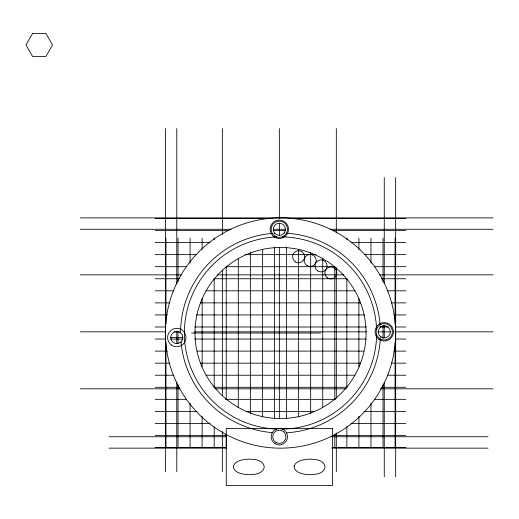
<?xml version="1.0" encoding="UTF-8"?>
<svg xmlns="http://www.w3.org/2000/svg" width="519" height="519" viewBox="0 0 519 519"><rect width="100%" height="100%" fill="white"/><g stroke="black" fill="none" stroke-linecap="round" stroke-linejoin="round"><path stroke-width="0.78" d="M180.573 332.504L180.573 332.783A99.946 99.946 0 0 1 272.293 233.414M380.401 336.526L380.382 337.136M284.204 232.914L284.581 233.154M274.181 233.278L274.583 233.252M80.296 217.876L493.05 217.876M155.168 218.447L272.43 218.447M288.603 218.447L405.864 218.447M80.296 229.275L231.124 229.275M273.292 229.275L285.456 229.275A6.079 6.079 0 0 1 276.296 234.536A6.079 6.079 0 0 1 276.296 224.013A6.079 6.079 0 0 1 285.418 229.275M330.058 229.275L493.05 229.275M155.168 230.507L228.762 230.507M273.241 230.507L285.372 230.507M332.277 230.507L405.864 230.507M155.168 242.568L210.163 242.568M350.876 242.568L405.864 242.568M155.168 254.628L196.416 254.628M244.936 254.628L316.103 254.628M364.623 254.628L405.864 254.628M155.168 266.688L186.71 266.688M226.336 266.688L334.703 266.688M374.329 266.688L405.864 266.688M80.296 274.856L181.656 274.856M217.338 274.856L343.844 274.856M379.519 274.856L493.05 274.856M155.168 278.748L179.431 278.748M214.204 278.748L346.835 278.748M381.608 278.748L405.864 278.748M155.168 290.809L173.768 290.809M206.121 290.809L354.918 290.809M387.265 290.809L405.864 290.809M155.168 302.869L169.726 302.869M200.457 302.869L360.582 302.869M391.313 302.869L405.864 302.869M155.168 314.929L167.3 314.929M196.416 314.929L364.623 314.929M393.739 314.929L405.864 314.929M155.168 326.989L165.684 326.989M194.794 326.989L366.239 326.989M379.986 326.989L388.076 326.989M395.355 326.989L405.864 326.989M80.296 331.836L165.438 331.836M174.358 331.836L179.224 331.836M194.631 331.836L366.55 331.836M377.897 331.836L390.872 331.836M394.927 331.836L493.05 331.836M191.686 333.023L320.677 333.023M170.699 337.532L182.857 337.532A6.079 6.079 0 0 0 173.742 332.27A6.079 6.079 0 0 0 173.742 342.793A6.079 6.079 0 0 0 182.857 337.532M155.168 339.05L165.684 339.05M170.537 339.05L182.669 339.05M194.794 339.05L366.239 339.05M395.355 339.05L405.864 339.05M155.168 351.11L167.3 351.11M197.22 351.11L363.813 351.11M393.739 351.11L405.864 351.11M155.168 363.17L169.726 363.17M200.457 363.17L360.582 363.17M391.313 363.17L405.864 363.17M155.168 375.231L173.768 375.231M206.121 375.231L354.918 375.231M387.265 375.231L405.864 375.231M155.168 387.291L179.431 387.291M214.204 387.291L346.835 387.291M381.608 387.291L405.864 387.291M80.296 388.809L180.035 388.809M214.905 388.809L346.277 388.809M380.33 388.809L493.05 388.809M155.168 399.351L186.71 399.351M225.525 399.351L335.508 399.351M374.329 399.351L405.864 399.351M155.168 411.411L197.22 411.411M246.551 411.411L314.482 411.411M363.813 411.411L405.864 411.411M155.168 423.472L210.163 423.472M350.876 423.472L405.864 423.472M155.168 435.532L226.336 435.532M332.277 435.532L405.864 435.532M109.055 436.758L226.466 436.758M331.738 436.758L488.022 436.758M155.168 447.592L226.336 447.592M332.277 447.592L405.864 447.592M109.055 448.156L226.466 448.156M331.738 448.156L488.022 448.156M180.995 342.209L180.969 341.93A99.946 99.946 0 0 0 272.293 432.625M380.271 326.775L380.297 327.23M395.66 177.602L395.66 476.864M395.089 238.059L395.089 323.895M395.089 342.514L395.089 446.976M384.261 177.602L384.261 283.556M384.261 325.614L384.261 337.746M384.261 382.231L384.261 476.864M383.028 238.059L383.028 281.785M383.028 325.51L383.028 338.466M383.028 384.624L383.028 446.976M370.968 238.059L370.968 263.159M370.968 403.25L370.968 446.976M358.908 238.059L358.908 249.392M358.908 298.788L358.908 366.81M358.908 416.206L358.908 446.976M346.848 238.059L346.848 239.681M346.848 278.547L346.848 387.862M346.848 426.728L346.848 446.976M336.312 128.543L336.312 232.979M336.312 267.791L336.312 398.125M336.312 432.937L336.312 471.797M334.787 266.403L334.787 399.202M334.787 434.02L334.787 446.976M322.727 258.3L322.727 407.298M310.667 252.636L310.667 413.773M298.607 249.392L298.607 417.01M286.546 246.966L286.546 418.632M279.339 128.543L279.339 218.408M279.339 223.261L279.339 235.405M279.339 247.55L279.339 418.366M274.486 246.966L274.486 418.632M262.426 249.392L262.426 417.01M250.366 252.636L250.366 413.773M238.305 258.3L238.305 407.298M226.245 266.403L226.245 399.202M226.245 434.02L226.245 446.976M222.359 128.543L222.359 234.594M222.359 270.217L222.359 395.699M222.359 431.321L222.359 471.797M214.185 238.059L214.185 239.681M214.185 278.547L214.185 387.862M214.185 426.728L214.185 446.976M202.131 238.059L202.131 249.392M202.131 298.788L202.131 366.81M202.131 416.206L202.131 446.976M190.071 238.059L190.071 263.159M190.071 403.25L190.071 446.976M178.011 238.059L178.011 281.785M178.011 331.18L178.011 343.325M178.011 384.624L178.011 446.976M176.778 128.543L176.778 283.977M176.778 331.745L176.778 343.078M176.778 381.939L176.778 471.797M165.95 238.059L165.95 323.895M165.95 342.514L165.95 446.976M165.386 128.543L165.386 471.797M380.291 338.965A99.946 99.946 0 0 1 286.475 432.788M286.469 233.252A99.946 99.946 0 0 1 380.129 324.79M376.651 334.787A96.151 96.151 0 0 1 282.31 429.155M276.543 429.083A96.151 96.151 0 0 1 184.368 333.01A96.151 96.151 0 0 1 276.556 236.956M282.291 236.891A96.151 96.151 0 0 1 376.586 329.052M233.336 466.211C233.316 472.348 241.27 473.944 246.097 474.522A31.49 31.49 0 0 0 251.806 474.522C268.271 474.113 268.271 459.704 251.806 459.289A31.49 31.49 0 0 0 246.097 459.289C241.393 459.892 235.036 461.086 233.336 466.211M294.111 466.211C294.098 472.348 302.045 473.944 306.872 474.522A31.49 31.49 0 0 0 312.581 474.522C329.046 474.113 329.046 459.704 312.581 459.289A31.49 31.49 0 0 0 306.872 459.289C302.168 459.892 295.811 461.086 294.111 466.211M32.6 33.424L25.95 44.939L32.6 56.454L45.893 56.454L52.542 44.939L45.893 33.424L32.6 33.424M332.4 428.597L226.278 428.597L226.278 485.576L332.4 485.576L332.4 428.597M295.596 261.965A6.027 6.027 0 0 0 304.64 256.743A6.027 6.027 0 0 0 295.596 251.52A6.027 6.027 0 0 0 295.596 261.965M307.157 265.676A6.027 6.027 0 0 0 316.201 260.454A6.027 6.027 0 0 0 307.157 255.231A6.027 6.027 0 0 0 307.157 265.676M317.641 270.899A6.027 6.027 0 0 0 327.035 266.331A6.027 6.027 0 0 0 318.387 260.48A6.027 6.027 0 0 0 317.641 270.899M327.476 277.918A6.027 6.027 0 0 0 336.87 273.357A6.027 6.027 0 0 0 328.216 267.499A6.027 6.027 0 0 0 327.476 277.918M381.225 337.097A6.079 6.079 0 0 0 390.34 331.836A6.079 6.079 0 0 0 381.225 326.568A6.079 6.079 0 0 0 381.225 337.097M237.754 407.091A85.531 85.531 0 0 0 366.051 333.023A85.531 85.531 0 0 0 237.754 258.949A85.531 85.531 0 0 0 237.754 407.091M380.18 338.907A8.168 8.168 0 0 0 392.429 331.836A8.168 8.168 0 0 0 380.18 324.758A8.168 8.168 0 0 0 380.18 338.907M275.252 236.346A8.168 8.168 0 0 0 287.507 229.275A8.168 8.168 0 0 0 275.252 222.203A8.168 8.168 0 0 0 275.252 236.346M275.252 443.829A8.168 8.168 0 0 0 287.507 436.758A8.168 8.168 0 0 0 275.252 429.687A8.168 8.168 0 0 0 275.252 443.829M222.949 432.736A115.14 115.14 0 0 0 395.66 333.023A115.14 115.14 0 0 0 222.949 233.303A115.14 115.14 0 0 0 222.949 432.736M276.03 442.493A6.617 6.617 0 0 0 285.956 436.758A6.617 6.617 0 0 0 276.03 431.023A6.617 6.617 0 0 0 276.03 442.493M378.961 339.361A9.206 9.206 0 0 0 393.428 332.66A9.206 9.206 0 0 0 380.395 323.48A9.206 9.206 0 0 0 378.961 339.361M274.038 236.8A9.206 9.206 0 0 0 288.506 230.099A9.206 9.206 0 0 0 275.472 220.925A9.206 9.206 0 0 0 274.038 236.8M171.478 345.057A9.206 9.206 0 0 0 185.945 338.356A9.206 9.206 0 0 0 172.911 329.176A9.206 9.206 0 0 0 171.478 345.057"/></g></svg>
